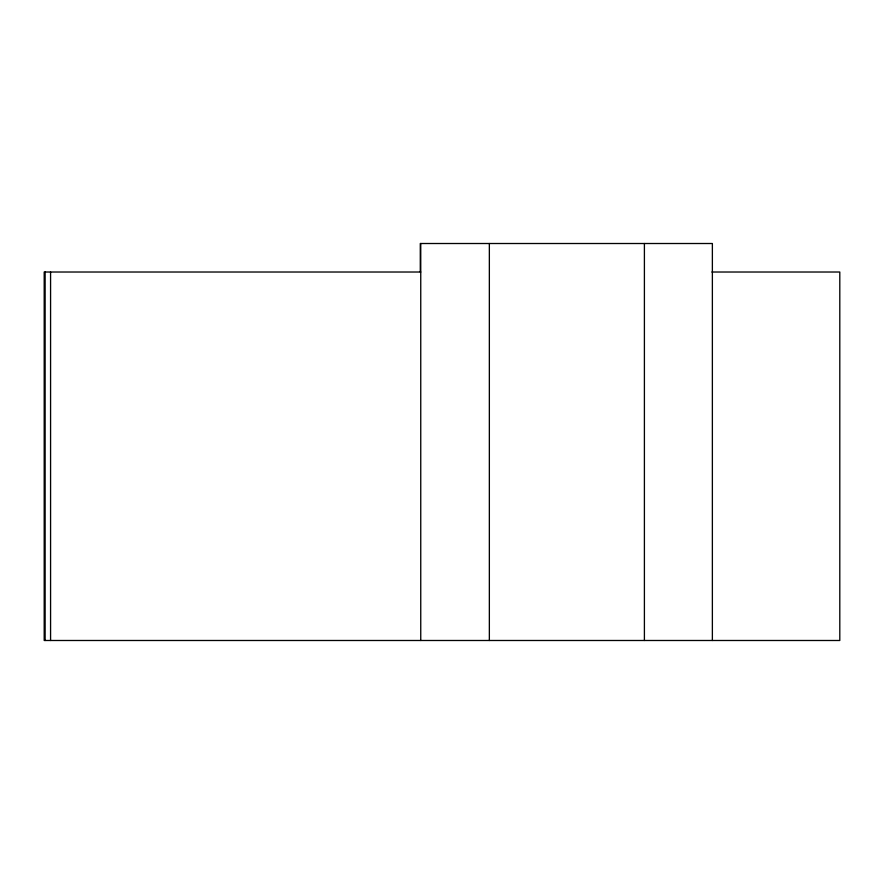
<?xml version="1.0" encoding="UTF-8"?>
<svg xmlns="http://www.w3.org/2000/svg" width="884" height="884" viewBox="0 0 884 884"><rect width="100%" height="100%" fill="white"/><g stroke="black" fill="none" stroke-linecap="round" stroke-linejoin="round"><path stroke-width="1.33" d="M420.751 272.018L44.2 272.018L44.2 640.491L839.8 640.491L839.8 272.018L711.907 272.018M712.371 640.491L712.371 243.509L420.287 243.509L420.287 272.018M644.403 243.509L644.403 640.491M489.349 243.509L489.349 640.491M420.751 243.509L420.751 640.491M50.576 272.018L50.576 640.491M45.128 272.018L45.128 640.491"/></g></svg>
